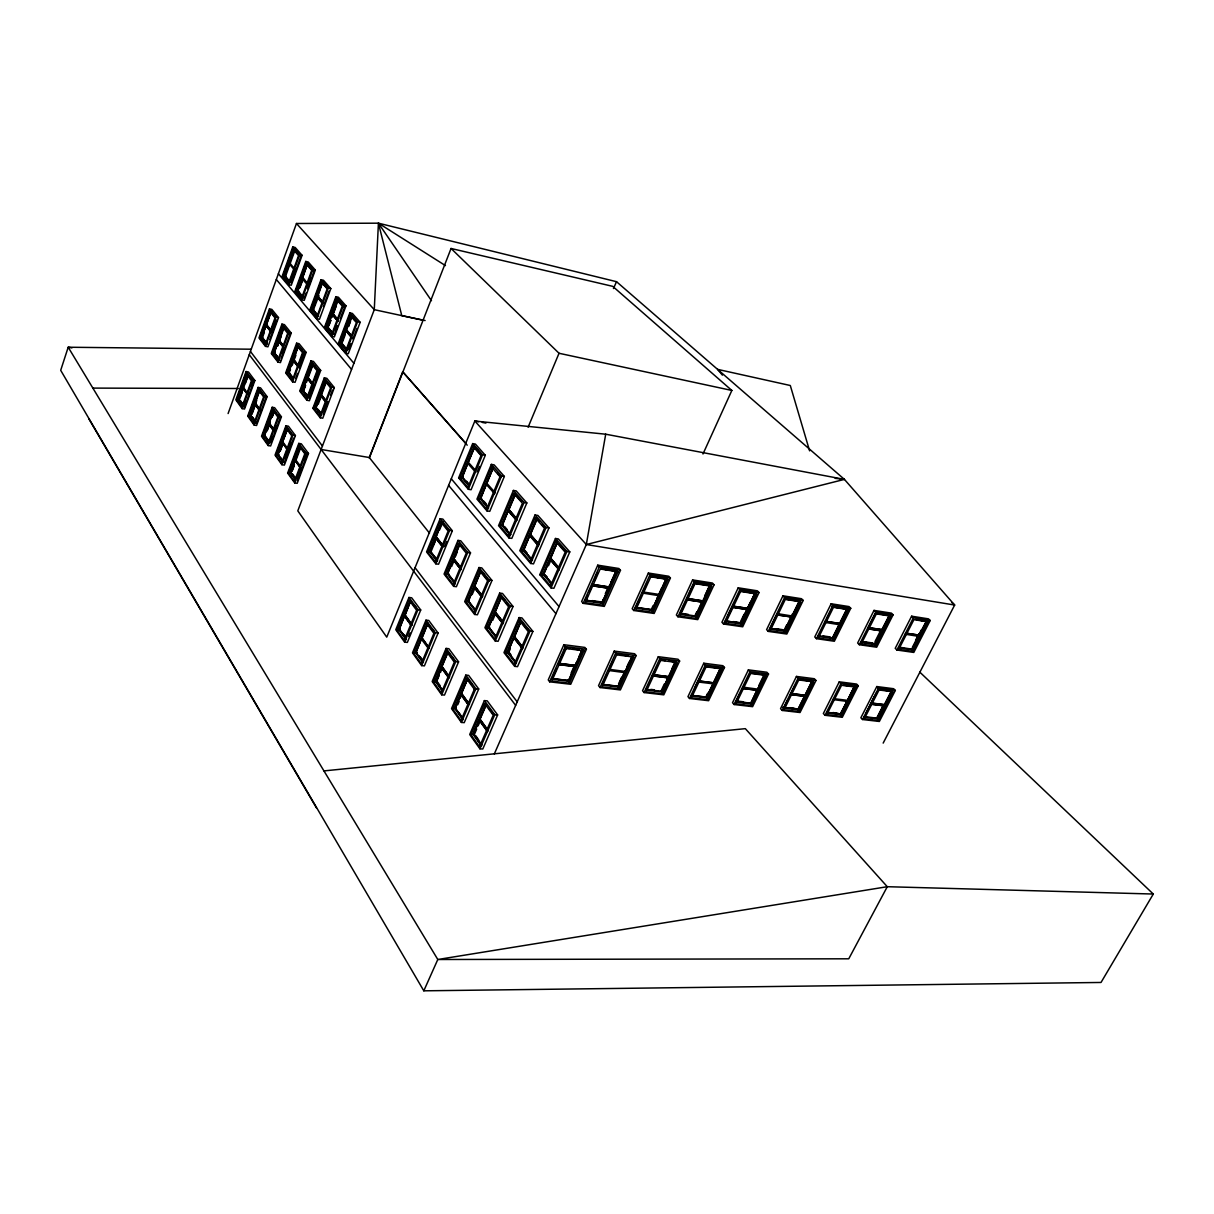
<?xml version="1.0" encoding="UTF-8"?>
<svg xmlns="http://www.w3.org/2000/svg" width="1214" height="1214" viewBox="0 0 1214 1214"><rect width="100%" height="100%" fill="white"/><g stroke="black" fill="none" stroke-linecap="round" stroke-linejoin="round"><path stroke-width="1.5" d="M494.326 753.909L586.316 544.525L605.71 434.202L844.413 479.393L954.659 605.042L883.17 743.105M228.095 413.564L296.459 223.497L378.419 223.179L616.53 281.694L844.413 479.393L586.316 544.525L474.826 421.046L386.75 637.153L297.794 510.851L374.276 309.676L378.419 223.179L445.462 265.608M246.078 371.53L235.85 399.892L242.117 408.617L244.545 409.042L254.879 380.543L248.491 371.985L246.078 371.53L252.451 380.103L254.879 380.543M246.078 373.593L251.435 380.801L241.89 407.176L236.624 399.861L246.078 373.593L249.659 376.75M269.447 308.902L258.961 337.962L265.487 346.354L267.93 346.825L278.522 317.628L271.875 309.418L269.447 308.902L276.079 317.112L278.522 317.628M259.75 337.887L269.462 310.981L275.017 317.886L265.229 344.913L259.75 337.887L262.421 337.72L266.822 343.334M292.756 246.912L282.012 276.686L288.795 284.698L291.254 285.244L302.104 255.319L295.199 247.474L292.756 246.912L299.646 254.758L302.104 255.319M243.559 406.796L238.278 399.467L247.519 373.866M243.544 406.159L238.581 399.254L247.519 374.504L249.765 377.25M292.771 248.991L298.553 255.593L288.522 283.287L282.832 276.549L292.771 248.991L294.228 249.325L284.516 276.2L289.084 281.572M246.685 393.351L242.694 387.873L238.824 399.3L243.786 406.189M247.747 374.549L243.043 386.902L248.035 393.746M266.913 344.548L261.435 337.507L270.889 311.285L271.89 311.497M236.624 399.861L239.264 399.649L247.277 377.463M266.913 343.911L261.738 337.295L270.904 311.922L275.335 317.158M240.205 397.676L242.117 392.365M245.319 383.518L247.231 378.222M271.162 332.181L265.957 325.625L261.981 337.34L266.109 342.621M271.754 331.24L266.549 324.684L271.132 311.968M264.318 332.469L262.421 337.72L261.435 337.507M289.144 281.011L284.85 275.942L294.228 249.963M282.832 276.549L285.518 276.413L294.623 251.237M242.117 408.617L252.451 380.103M265.487 346.354L276.079 317.112M244.545 406.326L246.472 400.999M251.617 386.796L253.559 381.469M244.545 406.963L253.863 381.257L251.723 378.373M288.795 284.698L299.646 254.758M272.831 330.512L276.534 320.314M292.695 275.426L294.562 270.282M269.827 339.465L276.822 320.147M291.846 280.768L296.262 268.582M291.223 283.135L301.011 256.154L300.01 255.911M258.112 387.418L247.686 416.083L254.121 425.052L256.579 425.477L267.126 396.659L260.555 387.858L258.112 387.418L264.667 396.219L267.126 396.659M258.112 389.512L263.62 396.917L253.878 423.58L248.46 416.053L258.112 389.512L259.568 389.785L261.769 392.744M281.952 324.108L271.268 353.502L277.976 362.121L280.434 362.591L291.254 333.061L284.41 324.624L281.952 324.108L288.78 332.56L291.254 333.061M281.982 326.217L287.703 333.319L277.702 360.664L272.073 353.426L281.982 326.217L285.715 329.358M305.761 261.435L294.805 291.542L301.77 299.782L304.244 300.328L315.337 270.054L308.235 261.996L305.761 261.435L312.848 269.493L315.337 270.054M255.562 423.185L250.145 415.658L259.568 389.785M255.562 422.533L250.448 415.446L259.568 390.422L263.954 396.037M311.74 270.327L301.497 298.341L295.639 291.421L305.791 263.544L311.74 270.327L313.197 270.661M255.79 422.578L250.691 415.492L254.637 403.943L258.749 409.573M260.388 410.044L255.228 403.002L259.796 390.468M278.279 358.828L273.772 353.046L283.423 326.52M251.768 414.111L256.791 400.317M278.34 358.267L274.091 352.819L283.439 327.158L285.836 329.889M252.057 413.959L255.699 403.943M281.876 352.849L283.742 347.765L278.385 341.028L274.334 352.864L278.583 358.312M283.272 345.459L278.992 340.072L283.666 327.219M277.353 346.172L283.788 328.493M303.212 297.976L297.339 291.057L307.248 263.878M277.581 346.172L281.329 335.914M303.197 297.324L297.673 290.814L307.248 264.515L302.696 277.748L308.265 284.197M299.585 287.87L302.681 279.387M299.964 287.521L303.151 278.765M254.121 425.052L264.667 396.219M277.976 362.121L288.78 332.56M256.564 423.352L266.078 397.357M301.77 299.782L312.848 269.493M308.629 282.498L310.435 277.536M281.071 358.691L290.161 333.82L287.87 330.982M307.43 288.735L310.663 279.933M304.213 298.189L306.095 293.075M309.221 284.531L314.214 270.889M272.179 407.267L261.496 436.281L268.157 445.553L270.631 445.963L281.436 416.797L274.652 407.707L272.179 407.267L278.947 416.372L281.436 416.797M277.869 417.055L267.899 444.051L262.3 436.281L272.194 409.406L277.869 417.055L280.358 417.495L271.268 442.048M296.595 343.183L285.654 372.941L292.574 381.849L295.063 382.319L306.14 352.409L299.084 343.683L296.595 343.183L303.652 351.908L306.14 352.409M296.626 345.337L302.529 352.667L292.301 380.361L286.489 372.88L296.626 345.337L298.098 345.626L288.204 372.486L292.862 378.465M320.982 279.706L309.752 310.207L316.96 318.736L319.464 319.267L330.83 288.598L323.485 280.267L320.982 279.706L328.311 288.052L330.83 288.598M268.673 442.336L263.999 435.856L273.651 409.664M271.45 437.966L269.599 442.973L264.318 435.659L273.651 410.317L275.79 413.2M321.012 281.86L327.173 288.871L316.672 317.264L310.617 310.101L321.012 281.86L322.499 282.194L312.347 309.722L317.188 315.443M273.924 431.274L268.613 424.005L264.561 435.705L269.842 443.019M273.469 428.876L269.22 423.064L273.894 410.362L276.033 413.246M266.943 430.788L270.161 422.062M272.088 416.827L274.015 411.592M292.923 377.888L288.522 372.258L298.098 346.278L301.436 350.436M267.201 430.758L269.068 425.704M272.179 417.252L274.045 412.183M298.462 367.296L292.923 360.315L288.765 372.303L293.166 377.933M299.069 366.325L293.545 359.359L298.341 346.339L301.679 350.482M286.489 372.88L289.22 372.683L290.45 369.329M292.104 365.535L295.928 355.141M321.801 302.574L317.203 297.233L312.939 309.524L318.645 316.262L312.696 309.479L313.713 309.691M323.577 302.923L317.825 296.246L322.499 282.847L327.143 288.128M310.617 310.101L313.364 309.934L318.948 295.503M268.157 445.553L278.947 416.372M292.574 381.849L303.652 351.908M300.647 361.377L298.826 366.279L293.545 359.359M271.238 441.456L273.12 436.357M275.001 431.274L276.883 426.19M316.96 318.736L328.311 288.052M300.192 365.566L304.699 353.395M295.67 378.465L297.536 373.396M299.418 368.343L301.284 363.29M323.273 306.717L329.04 291.163M285.927 425.78L275.017 455.144L281.876 464.704L284.38 465.099L295.427 435.583L288.431 426.205L285.927 425.78L292.908 435.158L295.427 435.583M285.943 427.965L291.8 435.856L281.602 463.171L275.836 455.144L285.943 427.965L287.43 428.223L277.566 454.719L282.376 461.396M310.921 360.937L299.721 391.06L306.854 400.241L309.388 400.711L320.708 370.422L313.424 361.423L310.921 360.937L318.189 369.936L320.708 370.422M300.571 391.014L310.951 363.138L317.051 370.695L306.581 398.723L300.571 391.014L303.333 390.802L307.339 395.931M335.883 296.686L324.381 327.568L331.817 336.384L334.351 336.9L345.99 305.852L338.403 297.233L335.883 296.686L343.441 305.291L345.99 305.852M283.332 462.064L277.885 454.522L287.43 428.876L291.846 434.824M286.656 448.725L282.27 442.731L278.127 454.552L283.575 462.109M325.276 327.477L335.914 298.887L342.257 306.125L331.513 334.867L325.276 327.477L328.053 327.294L330.648 320.329M307.324 397.024L302.316 390.604L312.438 363.426M279.903 451.35L282.528 444.294M280.191 451.259L282.088 446.145M308.31 397.631L302.65 390.377L312.438 364.094L316.141 368.403M312.848 385.491L307.157 378.298L302.893 390.422L307.43 396.234M312.347 383.063L307.779 377.311L312.681 364.139M333.273 334.472L327.021 327.082L337.416 299.205L338.448 299.433M305.23 385.703L303.333 390.802L302.316 390.604M306.505 382.304L312.833 365.323M333.273 333.789L327.37 326.839L337.416 299.873L338.463 300.101M305.64 385.308L303.682 390.574L302.65 390.377M337.932 321.346L331.999 314.441L327.628 326.885L333.516 333.85M338.569 320.329L332.636 313.44L337.674 299.934L340.057 302.665M331.953 316.854L337.143 302.908M329.04 325.367L330.921 320.314M332.181 316.945L335.944 306.839M281.876 464.704L292.908 435.158M306.854 400.241L318.189 369.936M285.639 458.801L291.421 443.353M284.364 462.898L293.651 438.057M331.817 336.384L343.441 305.291M309.995 396.067L313.288 387.266M315.928 380.225L319.221 371.408M309.358 398.496L317.021 378.009M335.565 330.618L337.477 325.549M334.32 334.685L337.598 325.929M340.208 318.918L344.806 306.672L343.759 306.444M287.627 473.081L298.781 443.398L301.3 443.823L308.493 453.475L297.218 483.309L294.683 482.914L287.627 473.081L290.161 473.475M288.477 473.096L298.796 445.629L304.82 453.748L294.41 481.351L288.477 473.096L291.254 472.823L293.242 475.569M312.863 408.314L324.305 377.858L326.839 378.343L334.336 387.615L322.757 418.223L320.208 417.768L312.863 408.314L315.397 408.769M313.743 408.283L324.335 380.088L330.618 387.888L319.919 416.22L313.743 408.283L316.535 408.056L315.503 407.858L325.838 380.377M349.814 312.893L338.069 344.123L345.717 353.198L348.281 353.714L360.163 322.302L352.363 313.44L349.814 312.893L357.599 321.756L360.163 322.302M295.169 479.53L290.222 472.656L300.298 445.872M295.214 478.923L290.556 472.458L300.298 446.555L295.427 459.529L300.359 465.994M349.844 315.124L356.385 322.59L345.398 351.65L338.979 344.048L349.844 315.124L351.362 315.443L340.755 343.638L346.111 349.981M295.472 478.969L290.814 472.504L295.032 460.546L300.677 468.255L298.735 473.384M291.891 471.153L294.41 464.446M296.292 459.438L300.693 447.723M321.664 415.112L315.852 407.646L325.853 381.059M292.24 470.895L294.198 465.721M320.754 413.655L316.095 407.692L320.45 395.415L326.308 402.82M326.945 401.834L321.088 394.429L326.096 381.105L330.83 386.978M319.768 399.467L326.232 382.289M318.22 404.292L320.891 397.19M347.174 350.558L341.104 343.41L351.377 316.126L355.065 320.344M346.202 349.177L341.362 343.456L345.823 330.861L351.939 337.962M351.362 335.519L346.476 329.859L351.62 316.186L355.323 320.39M342.454 342.09L345.11 335.049M348.418 326.247L351.741 317.431M348.57 326.581L350.497 321.467M294.683 482.914L305.958 453.065L298.781 443.398M320.208 417.768L331.786 387.129L324.305 377.858M297.84 478.65L301.118 469.97M305.048 459.575L307.021 454.37M323 411.607L324.988 406.341M297.202 481.063L307.37 454.157M345.717 353.198L357.599 321.756M325.868 406.948L327.765 401.94M323.379 414.247L327.947 402.168M330.557 395.263L332.515 390.089M348.873 349.055L350.816 343.926M348.904 349.693L350.907 344.381M352.925 339.055L356.946 328.433M429.498 533.143L369.268 457.511L402.699 371.788L466.237 443.823M369.314 458.042L451.062 248.475L612.736 286.352L731.845 390.453L702.982 454.006M440.151 518.697L426.554 551.945L435.826 563.827L438.573 564.207L452.352 530.761L442.882 519.106L440.151 518.697L449.59 530.366L452.352 530.761M408.951 597.47L395.764 629.732L404.611 642.13L407.358 642.418L420.727 609.974L411.683 597.789L408.951 597.47L417.98 609.656L420.727 609.974M427.647 552.036L440.227 521.246L448.148 531.064L435.431 562.006L427.647 552.036L430.697 551.657L436.266 558.774M458.634 477.876L472.656 443.596L475.402 444.081L485.312 455.265L471.093 489.743L468.331 489.288L458.634 477.876L461.381 478.331M396.811 629.884L409.012 600.019L416.599 610.263L404.247 640.279L396.811 629.884L399.831 629.444L398.708 629.322L410.636 600.217M436.251 560.049L429.574 551.505L441.85 521.489L442.973 521.656M472.747 446.175L481.048 455.569L467.906 487.482L459.772 477.906L472.747 446.175L474.371 446.464L461.715 477.39L468.695 485.6M437.344 560.686L429.999 551.293L441.881 522.263L436.19 536.861L443.596 546.179M442.852 547.271L435.462 537.954L430.272 551.338L437.601 560.716M433.428 544.98L435.462 539.987M439.559 529.987L441.608 524.994M406.144 638.943L399.118 629.156L410.651 600.991L405.142 615.134L412.214 624.861M435.31 541.216L431.122 551.444L429.999 551.293M410.484 624.542L404.429 616.211L399.391 629.186L406.402 638.974M468.741 484.887L462.155 477.163L474.401 447.238L481.108 454.825M435.826 563.827L449.59 530.366M404.611 642.13L417.98 609.656M444.703 546.543L446.767 541.52M468.331 489.288L482.535 454.78L472.656 443.596M408.708 636.394L410.12 632.964M477.406 471.593L479.545 466.419M457.982 540.397L444.051 574.055L453.626 586.347L456.403 586.696L470.531 552.856L460.743 540.791L457.982 540.397L467.739 552.461L470.531 552.856M425.993 620.157L412.487 652.798L421.637 665.606L424.399 665.879L438.102 633.055L428.754 620.46L425.993 620.157L435.325 632.752L438.102 633.055M445.174 574.176L458.073 543.007L466.252 553.144L453.217 584.48L445.174 574.176L448.254 573.767L447.116 573.615L459.711 543.235M491.321 464.385L476.95 499.106L486.981 510.912L489.773 511.337L504.356 476.419L494.113 464.856L491.321 464.385L501.564 475.949L504.356 476.419M413.549 652.98L426.068 622.752L433.899 633.344L421.243 663.724L413.549 652.98L416.614 652.525L415.492 652.404L427.707 622.934M491.427 466.995L500.016 476.723L486.541 509.045L478.119 499.151L491.427 466.995L493.081 467.284L480.076 498.62L488.529 508.514M455.144 583.13L447.556 573.418L459.727 544.039L464.416 549.532M460.804 569.548L453.156 559.912L447.829 573.463L454.324 581.779M460.455 567.059L453.899 558.804L460 544.069M455.25 556.892L457.344 551.839M423.428 662.374L415.916 652.237L427.723 623.738L422.077 638.048L429.392 648.094M451.547 566.665L453.702 561.475M416.174 652.267L421.349 639.141L427.874 647.775M494.599 493.749L486.313 484.462L480.805 498.438L488.483 507.71L480.532 498.393L493.112 468.073L486.799 483.278L495.1 492.565M453.626 586.347L467.739 552.461M421.637 665.606L435.325 632.752M486.981 510.912L501.564 475.949M494.326 493.703L494.826 492.52M528.105 427.207L559.032 353.274L451.062 248.475M478.999 567.53L464.659 601.658L474.613 614.451L477.421 614.785L491.974 580.459L481.806 567.909L478.999 567.53L489.151 580.08L491.974 580.459M446.084 648.413L432.169 681.509L441.684 694.818L444.491 695.076L458.589 661.812L448.877 648.716L446.084 648.413L455.781 661.524L458.589 661.812M479.105 570.201L487.618 580.747L474.173 612.539L465.812 601.795L479.105 570.201L480.759 570.413L467.8 601.234L475.129 610.612M513.37 490.441L498.559 525.677L508.985 537.969L511.822 538.379L526.846 502.945L516.193 490.896L513.37 490.441L524.023 502.49L526.846 502.945M446.175 651.083L454.309 662.1L441.274 692.891L433.292 681.707L446.175 651.083L447.814 651.25M475.008 609.686L468.255 601.036L480.79 571.233L474.78 586.21L482.732 596.226M499.758 525.738L513.492 493.127L522.415 503.249L508.529 536.057L499.758 525.738L502.915 525.374L501.761 525.192L515.146 493.4M481.958 597.364L474.006 587.348L468.528 601.067L475.281 609.716M442.245 690.887L435.249 681.115L447.116 652.92M442.139 689.962L435.689 680.948L447.845 652.07L454.415 660.947M448.877 678.125L441.274 667.685L435.963 680.978L442.412 689.992M449.62 677.017L442.017 666.577L448.118 652.1M472.185 594.557L474.279 589.594M437.086 679.567L439.18 674.589M510.502 534.676L502.232 524.979L515.191 494.219L521.474 501.063M440.06 685.561L436.828 681.054L438.982 675.955M440.409 672.571L442.549 667.472M516.527 520.472L508.18 510.836L502.505 525.009L510.775 534.721M516.117 517.923L508.969 509.683L515.464 494.265M474.613 614.451L489.151 580.08M441.684 694.818L455.781 661.524M508.985 537.969L524.023 502.49M499.667 593.115L484.917 627.714L495.236 640.992L498.089 641.296L513.052 606.499L502.505 593.464L499.667 593.115L510.199 606.15L513.052 606.499M465.812 675.105L451.517 708.627L461.381 722.436L464.218 722.664L478.726 688.975L468.634 675.379L465.812 675.105L475.873 688.702L478.726 688.975M499.773 595.846L508.62 606.803L494.796 639.019L486.116 627.881L499.773 595.846L501.458 596.059L488.119 627.289L495.722 637.031M535.04 514.979L519.789 550.716L530.639 563.478L533.492 563.888L548.971 527.938L537.893 515.434L535.04 514.979L546.103 527.498L548.971 527.938M474.355 689.264L460.956 720.463L452.67 708.87L465.918 677.837L474.355 689.264L476.025 689.415M535.177 517.741L544.449 528.257L530.154 561.521L521.049 550.807L535.177 517.741L536.861 517.999L523.082 550.246L531.049 559.608M495.752 636.273L488.589 627.092L501.488 596.893L495.297 612.068L503.552 622.463M502.763 623.617L494.508 613.222L488.863 627.122L496.025 636.303M462.959 719.826L454.658 708.248L467.587 677.989M467.754 704.12L460.85 694.636L455.387 708.111L462.929 718.992L455.113 708.081L467.618 678.823L461.623 693.528L469.499 704.363M492.611 620.521L494.766 615.483M460.121 698.262L462.276 693.224M523.568 550.018L532.43 560.14L523.568 550.018L536.892 518.833L539.669 521.701M457.739 704.742L459.211 701.297M523.841 550.063L529.683 535.693L538.348 545.693M537.923 543.083L530.488 534.524L537.18 518.879M495.236 640.992L510.199 606.15M461.381 722.436L475.873 688.702M530.639 563.478L546.103 527.498M519.106 617.577L503.962 652.616L514.66 666.349L517.528 666.653L532.9 631.417L521.974 617.926L519.106 617.577L530.017 631.083L532.9 631.417M484.371 700.599L469.697 734.516L479.909 748.81L482.777 749.023L497.649 714.925L487.224 700.857L484.371 700.599L494.781 714.682L497.649 714.925M519.228 620.369L528.378 631.72L514.19 664.331L505.206 652.798L519.228 620.369L520.927 620.566L507.24 652.191L515.1 662.267M539.79 574.692L555.451 538.485L558.334 538.925L569.806 551.884L553.903 588.289L551.019 587.91L539.79 574.692L542.658 575.072M470.895 734.774L484.477 703.392L493.218 715.213L479.469 746.777L470.895 734.774L474.082 734.227L472.914 734.136L486.161 703.528M555.587 541.292L565.208 552.203L550.519 585.907L541.08 574.814L555.587 541.292L557.287 541.55L543.144 574.222L551.399 583.919M514.083 637.987L522.627 648.762L513.81 637.957L507.998 652.039L516.466 662.89M523.143 647.563L514.599 636.789L520.958 621.416L507.725 652.009L516.193 662.859M481.457 745.275L473.369 733.984L486.192 704.378M511.018 654.847L508.894 652.13L510.366 648.731M481.73 745.29L473.642 734.015L479.272 720.388L487.421 731.602M487.178 729.068L480.046 719.249L486.48 704.408M551.429 583.145L543.644 574.01L557.332 542.4L550.746 558.288L558.607 567.348M474.537 734.075L476.677 729.144M478.104 725.851L480.243 720.919M550.215 559.533L559.184 569.882L549.927 559.487L543.918 574.04L551.702 583.175M548.424 565.845L550.579 560.868M514.66 666.349L530.017 631.083M479.909 748.81L494.781 714.682M551.019 587.91L566.908 551.459L555.451 538.485M597.758 565.163L581.643 601.507L583.145 603.343L604.284 606.393L620.475 570.292L618.912 568.501L597.758 565.163L599.291 566.953L620.475 570.292M563.857 644.71L548.227 679.916L549.669 681.828L570.717 684.271L586.408 649.293L584.92 647.441L563.857 644.71L565.314 646.592L586.408 649.293M583.145 603.343L599.291 566.953M595.194 577.94L597.318 573.175M587.652 595.437L585.497 600.293L602.22 602.721L616.317 571.202M589.094 592.189L591.248 587.333M591.977 585.725L608.7 588.244L591.977 585.725L592.523 584.48L609.246 587.015L592.371 584.298M593.934 581.294L597.47 573.342M549.669 681.828L565.314 646.592M553.979 673.846L556.058 669.142M560.959 658.109L558.683 663.239L575.466 665.469L558.819 663.421L565.527 647.836L562.492 654.68M552.719 677.169L556.209 669.324M565.39 647.426L566.255 648.534L551.778 681.115L569.442 683.178L583.949 650.795L583.069 649.702L568.941 681.266L551.277 679.203M919.817 672.146L1153.3 894.035L1101.022 982.46L423.807 990.821L437.799 959.5L68.196 347.234L251.283 349.207M605.3 593.676L607.531 588.699M603.024 605.225L617.987 571.794L600.217 569.017L585.269 602.66L603.024 605.225L601.871 602.584L603.404 599.155M607.243 590.581L609.534 585.436M611.067 582.007L615.68 571.718M608.548 588.062L602.068 602.539L585.36 600.111M609.094 586.832L616.166 571.02M571.096 673.133L574.131 666.349M586.514 601.006L602.493 603.328L617.076 570.747L617.987 571.794M572.067 672.177L576.529 662.222M578.759 657.229L581.734 650.598M558.152 664.437L574.799 666.471L568.516 680.508L551.884 678.55L568.653 680.69L582.325 650.158M575.33 665.287L582.189 649.976M613.449 288.537L616.53 281.694M648.382 573.038L632.191 608.7L633.738 610.505L654.149 613.449L670.416 578.031L668.823 576.255L648.382 573.038L649.96 574.814L670.416 578.031M614.254 651.099L598.548 685.667L600.019 687.549L620.369 689.916L636.136 655.575L634.603 653.739L614.254 651.099L615.756 652.95L636.136 655.575M633.738 610.505L649.96 574.814M636.561 605.74L638.731 600.976M636.713 605.907L641.053 596.378M647.305 582.629L643.041 591.992L659.202 594.435L666.152 578.744L657.169 577.333M600.019 687.549L615.756 652.95M649.885 575.77L650.81 576.817L635.802 609.838L652.95 612.311L667.988 579.503L667.047 578.471L652.388 610.445L635.256 607.956M609.125 669.475L610.505 665.925M602.979 682.966L607.182 673.724M608.593 670.659L612.949 661.069M619.155 654.209L615.741 653.769L616.636 654.862L602.068 686.851L619.155 688.839L633.738 657.047L632.828 655.955L618.624 686.957L603.267 685.166M653.071 605.68L651.493 609.109L652.388 610.445M657.153 597.925L661.767 587.834M666.152 578.744L652.13 609.853L635.984 607.501M618.518 683.968L621.568 677.306M619.595 682.754L625.119 670.705M626.697 667.26L629.064 662.085M692.617 579.913L676.365 614.982L677.943 616.773L697.747 619.626L714.06 584.784L712.436 583.039L692.617 579.913L694.226 581.673L714.06 584.784M658.322 656.698L642.555 690.705L644.057 692.557L663.8 694.848L679.628 661.069L678.065 659.248L658.322 656.698L659.87 658.519L679.628 661.069M677.943 616.773L694.226 581.673M680.69 612.068L683.588 605.816M688.626 594.966L691.798 588.153M680.128 613.814L685.925 601.309M686.654 599.746L702.314 602.098L686.654 599.746L687.2 598.548L702.86 600.915L687.048 598.381M688.793 595.133L694.332 583.206L709.993 585.664M644.057 692.557L659.87 658.519M653.117 674.772L668.717 676.684L652.965 674.589L652.571 675.925L668.186 677.837L652.419 675.743M653.876 673.117L656.956 666.501M660.689 660.401L646.06 691.874L662.632 693.801L677.275 662.525L660.689 660.401L659.779 659.308M696.699 611.977L695.121 615.346L695.774 616.075L709.841 585.482L704.621 584.662M696.138 614.284L701.555 602.705M704.651 596.074L709.279 586.15M664.286 684.074L661.22 690.629L661.842 691.388L675.637 661.888L670.28 661.038M681.251 614.527L696.017 616.666L710.721 585.209M671.752 669.157L674.923 662.389M661.691 691.206L668.034 677.655M668.565 676.502L675.485 661.706M647.366 690.22L662.085 691.934L676.35 661.448L672.662 660.962M696.593 618.503L711.677 586.256L695.03 583.646L679.961 616.105L696.593 618.503L695.364 615.938L696.017 616.666M738.218 587.804L721.92 622.251L723.544 624.026L742.71 626.788L759.053 592.553L757.399 590.823L738.218 587.804L739.872 589.549L759.053 592.553M703.786 663.223L687.959 696.654L689.506 698.49L708.612 700.706L724.485 667.488L722.891 665.697L703.786 663.223L705.349 665.044L724.485 667.488M723.544 624.026L739.872 589.549M727.656 616.317L729.842 611.719M726.351 619.565L732.179 607.288L747.338 609.565L732.012 607.121M732.725 606.12L747.9 608.396L732.725 606.12L734.318 602.766M689.506 698.49L705.349 665.044M694.62 688.642L697.003 683.619M739.645 590.444L740.616 591.476L725.502 623.359L741.602 625.68L756.732 593.995L755.745 592.978L741.01 623.875L724.925 621.538M694.772 688.824L697.807 681.949L712.906 683.801L706.563 697.109L691.449 695.349L706.715 697.291L720.539 668.292M703.118 671.236L698.49 680.993L713.604 682.845L698.338 680.811M744.076 614.284L740.115 622.57L740.783 623.298L754.88 593.251L747.733 608.229M742.664 618.275L750.419 602.023M747.171 609.398L740.631 623.131L725.471 620.931L740.783 623.298M707.701 693.133L706.062 696.548L706.943 697.838L721.253 667.867L722.178 668.929L707.504 699.674L691.449 697.807L706.123 666.881L722.178 668.929M707.883 693.755L706.305 697.094L707.504 699.674M713.453 682.663L720.388 668.125M782.954 595.801L766.611 629.626L768.265 631.386L786.824 634.042L803.198 600.429L801.513 598.714L782.954 595.801L784.623 597.516L803.198 600.429M748.385 669.87L732.528 702.709L734.106 704.53L752.604 706.669L768.523 674.043L766.899 672.253L748.385 669.87L749.994 671.661L768.523 674.043M768.265 631.386L784.623 597.516M734.106 704.53L749.994 671.661M739.311 695.03L736.124 701.616L750.753 703.316L764.623 674.832L757.673 689.112L742.877 687.154M742.482 688.444L757.126 690.22L742.482 688.444L743.029 687.321M785.063 628.275L786.642 625.013M785.761 632.964L800.921 601.841L785.321 599.413L770.177 630.719L785.761 632.964L784.472 630.461L792.666 613.616M777.233 613.601L792.059 615.984L799.222 601.264L784.942 630.612L791.346 616.955L776.672 614.754M769.585 628.928L785.154 631.174L799.92 600.824L796.46 600.293M759.069 685.121L764.653 673.664M750.753 703.316L756.975 690.053M766.262 675.454L750.707 673.466L736.003 703.862L751.542 705.668L766.262 675.454L765.306 674.392L750.965 703.847L735.426 702.041M831.135 603.768L814.761 636.955L816.445 638.685L834.352 641.25L850.756 608.275L849.041 606.575L831.135 603.768L832.834 605.467L850.756 608.275M796.46 676.426L780.556 708.657L782.165 710.448L800.041 712.512L815.99 680.493L814.336 678.732L796.46 676.426L798.099 678.201L815.99 680.493M816.445 638.685L832.834 605.467M827.098 618.169L832.667 606.879L846.841 609.094L832.531 637.881L818.206 635.666M782.165 710.448L798.099 678.201M784.897 705.956L788.098 699.507M791.027 693.558L805.17 695.273L791.027 693.558L794.123 687.291M848.525 609.671L833.487 607.319L818.312 638.033L833.35 640.203L848.525 609.671L847.509 608.669L832.728 638.427L819.359 636.5M798.766 679.961L784.016 709.795L799.024 711.525L813.775 681.873L798.766 679.961L797.795 678.914M825.505 621.401L839.663 623.526L846.841 609.094M790.329 694.484L804.457 696.199L798.084 709.052L782.772 707.261M805.003 695.106L811.969 681.084L806.673 680.417M783.941 707.398L798.235 709.219L812.136 681.251L797.993 679.461M783.425 708.005L798.433 709.75L812.803 680.842L809.055 680.356M874.019 610.399L857.645 643.01L859.345 644.725L876.69 647.214L893.109 614.8L891.38 613.116L874.019 610.399L875.764 612.068L893.109 614.8M839.269 681.828L823.35 713.513L824.989 715.289L842.304 717.292L858.268 685.789L856.598 684.059L839.269 681.828L840.938 683.573L858.268 685.789M859.345 644.725L875.764 612.068M867.782 628.837L881.501 630.901L867.615 628.67L875.506 613.449M824.989 715.289L840.938 683.573M833.244 699.75L833.79 698.657L847.478 700.341L854.292 686.38M875.051 641.538L880.954 629.884M861.029 641.751L874.748 643.739L881.334 630.734M868.162 627.562L881.88 629.626L889.24 615.589L874.915 643.906L861.196 641.918M860.529 642.327L875.097 644.437L889.892 615.179L890.924 616.166L875.734 646.182L861.166 644.088L876.356 613.889L890.924 616.166M826.84 712.451L840.543 714.044L854.459 686.547M828.009 713.073L840.725 714.56L855.111 686.122L856.098 687.154L841.332 716.321L826.795 714.636L841.56 685.303L856.098 687.154M911.608 616.211L895.219 648.322L896.934 650.021L913.808 652.434L930.228 620.506L928.467 618.852L911.608 616.211L913.368 617.865L930.228 620.506M876.812 686.547L860.863 717.778L862.517 719.523L879.361 721.465L895.34 690.432L893.641 688.717L876.812 686.547L878.496 688.277L895.34 690.432M896.934 650.021L913.368 617.865M862.517 719.523L878.496 688.277M871.88 701.449L874.201 696.897M865.916 713.589L870.726 704.211L884.035 705.82L870.559 704.029M891.395 691.009L884.414 704.59L871.106 702.967L876.69 692.511M879.073 689.977L864.292 718.87L878.435 720.509L893.216 691.783L879.073 689.977L878.071 688.96L881.607 689.415M915.568 640.294L918.937 633.738M912.351 647.411L921.396 629.808M905.705 633.101L919.044 635.119L926.388 621.295L912.063 649.171L898.557 647.077M882.684 706.411L876.948 717.565L877.631 718.278L891.562 691.176M878.435 720.509L877.13 718.066L883.048 706.533M899.847 647.912L912.23 649.702L927.041 620.885L928.088 621.872L912.882 651.417L898.724 649.384L913.914 619.656L928.088 621.872M877.479 718.111L883.868 705.653M863.67 717.14L877.813 718.779L892.214 690.766M452.67 708.87L455.811 708.339L454.658 708.248M433.292 681.707L436.387 681.221L435.249 681.115M505.206 652.798L508.408 652.313M486.116 627.881L489.272 627.41L488.119 627.289M465.812 601.795L468.938 601.37L467.8 601.234M541.08 574.814L544.312 574.374L543.144 574.222M521.049 550.807L524.236 550.412L523.082 550.246M478.119 499.151L481.214 498.802L480.076 498.62M459.772 477.906L462.838 477.572L461.715 477.39M323.956 770.905L745.335 728.658L887.282 886.706L1153.3 894.035M275.836 455.144L278.583 454.886L277.566 454.719M262.3 436.281L265.016 436.038L268.749 441.213M248.46 416.053L251.146 415.825L255.486 421.85M272.073 353.426L274.774 353.244L277.035 356.127M338.979 344.048L341.787 343.85L340.755 343.638M295.639 291.421L298.356 291.269L297.339 291.057M92.871 388.101L238.278 388.495M480.046 719.249L487.922 730.433M455.113 708.081L456.267 708.187M461.623 693.528L469.226 704.332M435.689 680.948L436.828 681.054M442.017 666.577L449.347 676.987M605.71 434.202L474.826 421.046L478.528 421.728M415.916 652.237L417.039 652.343M507.24 652.191L508.894 652.13M422.077 638.048L429.119 648.064M399.118 629.156L400.241 629.277M514.599 636.789L522.87 647.532M488.589 627.092L489.743 627.228M835.095 478.316L844.413 479.393M405.142 615.134L411.956 624.831M650.825 689.4L654.285 689.81M602.144 684.332L618.214 686.214L624.679 672.617L608.442 670.477M646.091 689.37L661.842 691.388M602.281 684.514L618.366 686.396L632.099 656.41L625.21 671.448L608.988 669.293M737.308 701.085L742.786 701.722M690.903 695.956L706.943 697.838M790.511 707.671L798.235 709.219M833.016 712.527L840.543 714.044M735.972 701.434L750.601 703.149M826.688 712.284L840.376 713.878L846.932 701.404L833.077 699.567M864.156 716.548L877.631 718.278M495.297 612.068L503.279 622.433M468.255 601.036L469.393 601.173M558.288 664.619L574.799 666.471M871.257 703.134L884.581 704.773M790.481 694.651L804.457 696.199M474.78 586.21L482.459 596.195M566.255 648.534L583.949 650.795M705.425 666.365L718.87 668.079M754.941 673.072L758.401 673.512M847.842 685.197L851.484 685.667M886.903 690.098L890.439 690.538M751.815 673.193L758.978 673.952M760.966 674.362L764.623 674.832M799.677 679.157L803.425 679.643M878.086 689.309L881.41 689.734M884.748 690.159L889.741 690.796M797.841 679.279L803.137 679.961M844.185 685.242L851.029 686.107M878.253 689.476L889.908 690.963M624.284 654.862L627.714 655.302M567.15 647.654L570.701 648.109M659.87 659.703L665.075 660.37M565.527 647.836L569.229 648.306M572.932 648.777L578.486 649.49M621.234 654.862L626.743 655.727M660.021 659.885L665.226 660.553M668.702 660.993L675.637 661.888M705.197 665.803L708.764 666.258M565.678 648.018L569.381 648.488M573.069 648.959L578.623 649.672M616.636 654.862L633.738 657.047M705.273 666.183L708.627 666.623M711.996 667.047L718.718 667.912M447.556 573.418L448.694 573.569M487.618 580.747L489.288 580.975M543.644 574.01L547.044 576.771M429.574 551.505L430.697 551.657M453.899 558.804L460.182 567.029M550.746 558.288L559.442 568.607M436.19 536.861L443.322 546.133M566.908 551.459L569.806 551.884M863.928 641.72L872.502 642.95M770.116 628.321L784.79 630.445M823.001 635.893L830.072 636.925M784.942 630.612L770.268 628.488L776.839 614.921L791.346 616.955M682.951 613.586L688.171 614.345M592.311 600.627L599.731 601.704M637.638 607.592L651.979 609.671L658.641 595.634L642.343 593.024M679.977 613.631L695.774 616.075M733.393 621.598L738.431 622.327M776.93 628.837L782.438 629.641M530.488 534.524L538.879 544.464M905.143 634.209L918.649 636.364L912.063 649.171M824.776 622.357L839.102 624.649L832.531 637.881M502.232 524.979L503.385 525.146M825.338 621.234L839.496 623.359M905.872 633.268L919.044 635.119M868.329 627.729L881.88 629.626M508.969 509.683L517.043 519.258M601.294 568.698L614.314 570.732M650.143 576.377L666.304 578.911M601.446 568.865L614.466 570.914M650.81 576.817L667.988 579.503M739.721 590.869L755.047 593.418M740.616 591.476L756.732 593.995M789.525 599.2L793 599.746M919.969 619.777L923.505 620.339M784.548 598.972L799.222 601.264M832.47 606.317L835.809 606.833M917.89 619.838L926.221 621.143M832.501 606.712L843.123 608.366M877.054 613.556L889.24 615.589M916.388 619.732L926.388 621.295M290.222 472.656L291.254 472.823M611.75 569.897L615.301 570.459M695.91 583.297L701.131 584.116M649.991 576.21L653.587 576.771M480.532 498.393L481.67 498.575M277.885 454.522L278.917 454.689M462.155 477.163L463.278 477.345M305.958 453.065L308.493 453.475M586.316 544.525L954.659 605.042L951.852 602.554M249.265 354.7L321.118 449.483L369.268 457.511M264.318 435.659L268.506 440.227M263.999 435.856L265.016 436.038M250.145 415.658L251.146 415.825M269.22 423.064L273.226 428.83M482.535 454.78L485.312 455.265M238.581 399.254L239.568 399.436M238.278 399.467L239.264 399.649M255.228 403.002L260.145 409.998M482.231 422.411L485.934 423.109M71.93 347.917L68.196 347.234L60.7 370.316L423.807 990.821M321.088 394.429L326.703 401.788M331.786 387.129L334.336 387.615M307.779 377.311L312.089 383.017M288.522 372.258L289.539 372.455M288.204 372.486L289.22 372.683M279.402 360.27L280.419 360.467M274.091 352.819L275.092 353.016M273.772 353.046L274.774 353.244M278.992 340.072L283.029 345.413M261.738 337.295L266.868 342.773M289.16 333.607L290.161 333.82M266.549 324.684L271.511 331.194M346.476 329.859L351.119 335.474M327.37 326.839L328.402 327.052M327.021 327.082L328.053 327.294M425.112 320.542L401.773 315.625L378.419 223.179L431.471 300.677M312.347 309.722L313.364 309.934M332.636 313.44L338.327 320.284M559.032 353.274L731.845 390.453M297.673 290.814L298.69 291.026M317.825 296.246L323.334 302.863M423.079 320.238L374.276 309.676L296.459 223.497M290.45 282.331L291.223 282.498M302.696 277.748L308.022 284.152M284.85 275.942L285.851 276.17M284.516 276.2L285.518 276.413M289.767 263.043L294.941 269.265M289.402 264.06L294.805 270.327M912.23 649.702L911.517 649.02L912.882 651.417M875.097 644.437L874.399 643.739L875.734 646.182M831.969 606.181L833.487 607.319M832.728 638.427L832.03 637.729L833.35 640.203M840.725 714.56L840.058 713.832L841.332 716.321M741.01 623.875L740.343 623.146L741.602 625.68M798.433 709.75L797.765 709.022L799.024 711.525M476.753 449.134L481.488 454.506M481.381 454.871L474.674 447.283L468.255 462.246L475.175 469.955M497.74 473.308L501.2 477.239M519.622 498.453L521.853 500.987M542.658 524.569L544.98 527.195M542.172 524.539L544.676 527.362M515.191 494.219L521.201 501.018M536.892 518.833L539.395 521.656M541.899 524.494L544.388 527.316M558.47 543.69L565.542 551.429M296.383 250.873L299.858 254.834M402.699 371.788L467.223 445.189M308.371 265.805L313.106 270.965M296.641 252.497L298.826 254.986M337.416 299.205L340.588 302.832M322.742 282.908L327.385 288.188M337.416 299.873L343.41 306.702M475.797 472.398L467.785 463.414L462.413 477.208L469.014 484.932M508.454 510.882L516.8 520.503M529.972 535.738L538.621 545.739M307.886 285.229L302.074 278.719L297.916 290.859L303.439 297.369M317.446 297.293L322.044 302.635M332.241 314.502L338.175 321.391M346.081 330.921L350.967 336.597M483.946 501.23L486.222 503.901M466.571 481.214L468.771 483.794M504.569 526.527L506.936 529.304M524.721 550.185L527.179 553.068M501.761 525.192L509.44 534.206M285.078 276.003L289.372 281.071M342.151 343.608L345.793 347.917M278.385 273.742L353.896 363.274M451.289 478.786L559.047 606.575M722.421 375.156L717.58 369.36L790.299 385.506L809.601 450.849M276.322 279.478L351.559 369.405M448.603 485.372L555.936 613.662M662.085 691.934L661.463 691.176L662.632 693.801M445.25 525.692L447.511 528.5M441.881 522.263L447.48 528.909M482.899 573.054L485.023 575.694M502.566 597.425L504.766 600.171M486.799 578.365L489.09 581.202M526.648 627.668L528.94 630.506M481.943 572.659L488.817 581.172M506.253 602.781L509.819 607.212M522.323 622.797L528.788 630.81M283.439 327.158L285.594 329.844M522.035 622.752L528.515 630.779M299.281 347.098L301.649 350.027M314.472 365.945L316.505 368.464M328.979 384.277L331.073 386.871M313.591 365.505L315.883 368.358M327.036 382.516L330.587 386.917M618.624 686.957L618.017 686.198L619.155 688.839M453.414 559.957L461.077 569.594M435.72 537.999L442.063 545.981M474.279 587.379L481.108 595.968M494.796 613.252L503.051 623.662M278.628 341.073L283.97 347.826M266.185 325.671L271.39 332.226M293.166 360.361L297.597 365.945M307.4 378.343L313.091 385.536M320.693 395.461L325.382 401.394M447.116 573.615L455.174 583.934M305.943 393.473L308.204 396.371M318.053 409.315L320.375 412.305M315.503 407.858L320.648 414.475M568.061 679.916L568.941 681.266M250.433 351.453L322.438 446.024M415.051 567.697L517.194 701.859M321.118 449.483L515.647 705.364M278.461 414.945L280.358 417.495M259.568 390.422L263.711 396.007M247.519 374.504L249.538 377.205M292.088 434.87L287.672 428.921L282.65 441.729L288.371 449.256M303.394 450.409L305.275 452.959M302.195 449.104L305.033 452.913M432.184 628.989L434.415 632.008M413.883 604.602L416.053 607.531M432.214 629.459L434.324 632.312M413.974 605.149L416.023 607.911M428.785 625.149L434.051 632.282M410.651 600.991L415.749 607.88M452.913 658.14L454.947 660.886M449.21 653.572L454.689 660.977M469.879 681.54L471.867 684.226M468.604 680.174L471.593 684.21M491.624 711.358L493.673 714.151M489.288 708.551L493.4 714.12M254.879 403.989L258.992 409.619M242.921 387.919L246.928 393.397M268.855 424.05L274.167 431.319M282.513 442.776L286.899 448.77M295.29 460.592L300.92 468.301M404.687 616.242L410.757 624.573M441.547 667.7L448.057 676.653M461.123 694.666L468.027 704.15M479.545 720.403L487.694 731.632M252.466 417.039L255.532 421.288M240.569 400.817L242.557 403.579M240.326 401.106L242.436 404.034M292.528 473.915L295.321 477.8M280.51 457.557L282.437 460.227M420.15 656.683L422.229 659.566M404.247 634.861L406.265 637.669M403.018 633.905L406.22 638.352M418.815 655.59L422.123 660.188M458.922 712.679L462.048 717.034M475.554 735.487L478.589 739.721M415.492 652.404L422.093 661.615M478.377 740.221L481.594 744.713M398.708 629.322L406.159 639.717M472.914 734.136L481.488 746.124M88.956 419.012L316.49 807.963M750.313 703.118L751.542 705.668M651.751 609.701L652.95 612.311M568.349 680.493L569.442 683.178M887.282 886.706L848.753 958.802L437.799 959.5L887.282 886.706"/></g></svg>
